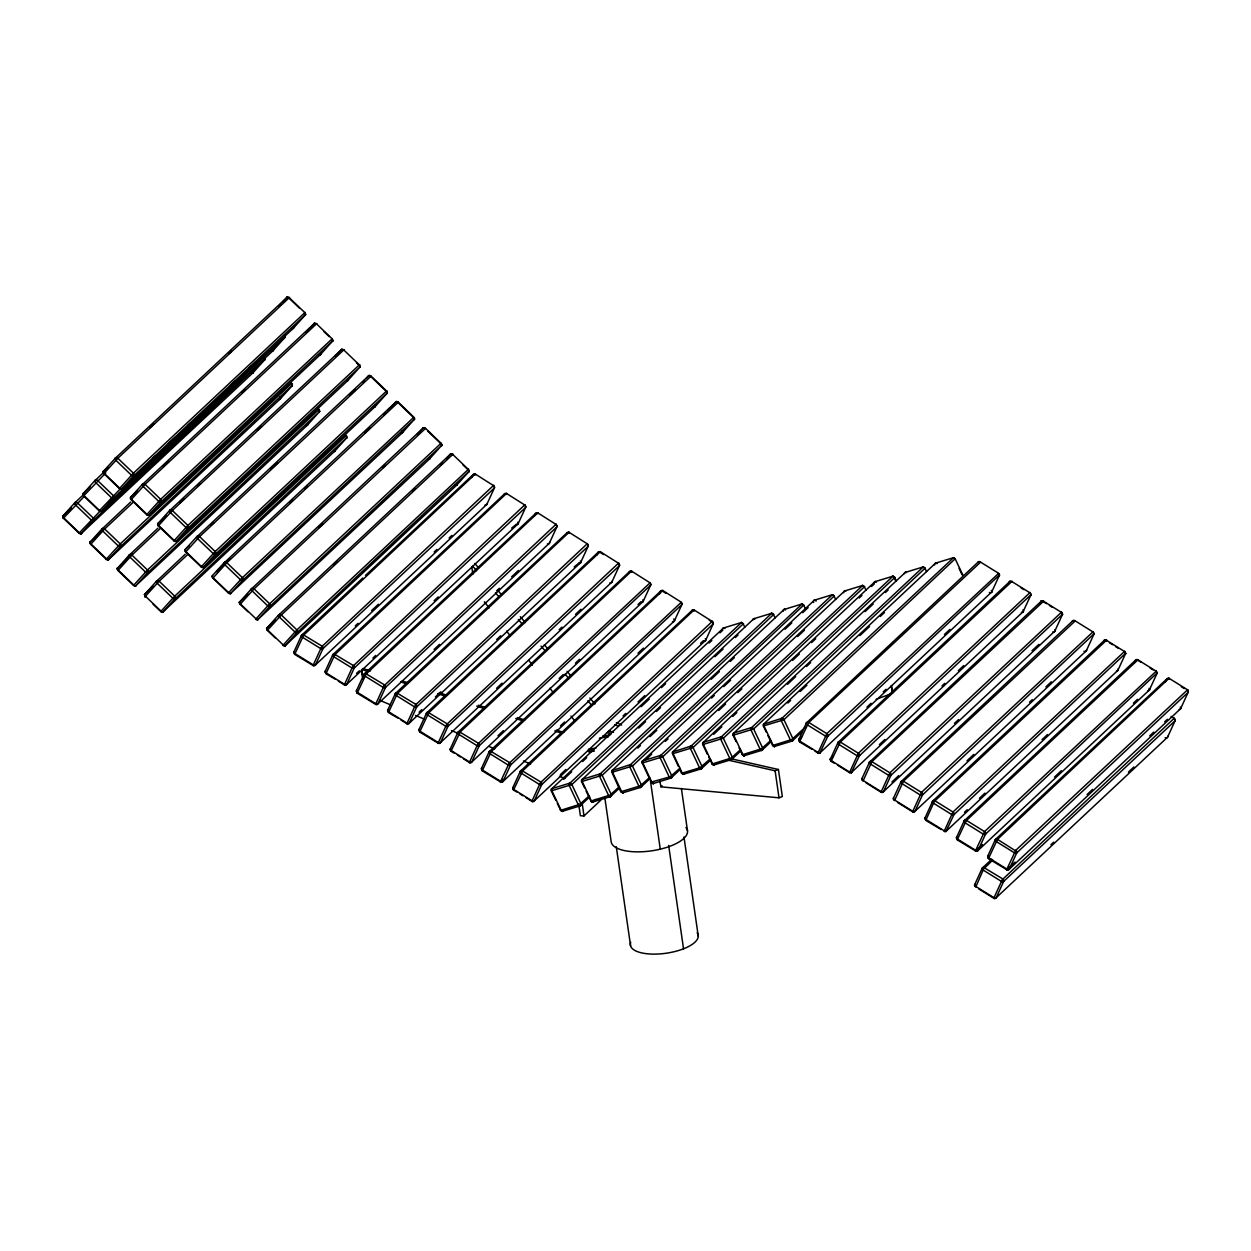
<?xml version="1.0" encoding="UTF-8"?>
<svg xmlns="http://www.w3.org/2000/svg" width="1251" height="1251" viewBox="0 0 1251 1251"><rect width="100%" height="100%" fill="white"/><g stroke="black" fill="none" stroke-linecap="round" stroke-linejoin="round"><path stroke-width="1.5" d="M569.408 783.626L741.53 622.482L723.485 628.002L551.488 789.053M599.698 774.353L771.836 613.225L753.649 618.792M629.988 765.096L802.126 603.952L784.08 609.472L612.083 770.522L630.004 764.736A2.017 1.642 46.9 0 1 632.459 766.034L641.466 785.081A2.017 1.642 46.9 0 1 640.684 787.364L622.638 792.884M660.293 755.823L832.431 594.694M690.583 746.566L862.721 585.437L844.675 590.941L672.663 751.992L690.583 746.206A2.017 1.642 46.9 0 1 693.054 747.504L702.061 766.55A2.017 1.642 46.9 0 1 701.279 768.833L683.234 774.353M720.889 737.292L893.011 576.164L874.965 581.684L702.968 742.734M751.179 728.035L923.316 566.906M781.468 718.762L953.606 557.633L935.56 563.153L763.563 724.204L781.484 718.418A2.017 1.642 46.9 0 1 783.939 719.7L792.946 738.762A2.017 1.642 46.9 0 1 792.164 741.045L774.119 746.55M475.333 473.973L303.68 635.133L294.657 654.351L313.61 665.798M506.592 493.394L334.94 654.539L325.917 673.773L335.331 679.23M537.852 512.801L366.199 673.961L357.161 693.179L376.129 704.626M569.111 532.222L397.458 693.367L388.42 712.601L397.849 718.074M600.371 551.644L428.718 712.789L419.679 732.007L438.632 743.454M631.63 571.05L460.227 731.944L450.954 751.241L454.348 753.165M662.889 590.472L491.236 751.616L482.198 770.851L501.151 782.282M694.149 609.878L522.746 770.772L513.473 790.069L516.866 792.008M1169.122 678.245L997.469 839.39L988.431 858.624L1007.383 870.07M1043.678 601.137L871.884 761.64L863.018 780.999A2.017 1.642 46.9 0 1 862.017 778.419L869.586 762M1156.331 671.099L984.537 831.602L975.311 851.165L982.457 844.581M1187.527 689.833L1015.749 850.336L1006.523 869.898L1015.03 862.048M74.825 502.886L84.396 493.738M95.045 480.587L108.681 467.624M102.082 529.001L130.683 502.026M115.264 458.288L287.308 297.066L282.757 301.835M129.322 555.131L157.923 528.157M142.505 484.403L314.564 323.18L306.088 332.281M156.578 581.246L185.179 554.271M169.745 510.533L341.804 349.31L335.299 356.238M197.001 536.663L369.045 375.441L366.465 378.037M224.242 562.778L396.301 401.555M251.498 588.908L423.542 427.686L417.036 434.613M278.738 615.023L450.798 453.8L446.247 458.57M321.851 646.611L493.692 485.294L493.52 486.217A2.017 1.126 24.6 0 1 494.333 488.078L486.858 504.372L315.471 664.938A2.017 1.642 46.9 0 1 313.078 665.423L321.96 646.063L303.164 634.726M353.11 666.032L524.951 504.716L524.779 505.623A2.017 1.126 24.6 0 1 525.592 507.484L518.117 523.794L346.73 684.36A2.017 1.642 46.9 0 1 344.338 684.829L353.22 665.469L334.424 654.148L335.19 654.273A2.017 1.642 46.9 0 0 332.797 654.758L325.323 671.068A2.017 1.642 46.9 0 0 325.901 673.319M384.37 685.454L556.21 524.122L556.038 525.045A2.017 1.126 24.6 0 1 556.851 526.906L549.377 543.215L377.99 703.766A2.017 1.642 46.9 0 1 375.597 704.25L384.479 684.891L365.667 673.554M415.629 704.86L587.47 543.544L587.298 544.466A2.017 1.126 24.6 0 1 588.111 546.327L580.636 562.622L409.249 723.187A2.017 1.642 46.9 0 1 406.856 723.672L415.739 704.313L396.927 692.976M446.873 724.282L618.729 562.95L618.541 563.873A2.017 1.126 24.6 0 1 619.37 565.733L611.895 582.043L440.508 742.609A2.017 1.642 46.9 0 1 438.116 743.078L446.998 723.719L428.186 712.398L428.968 712.523A2.017 1.642 46.9 0 0 426.575 713.007L419.101 729.317A2.017 1.642 46.9 0 0 420.086 731.882L419.585 731.898M478.132 743.688L649.957 582.919M509.392 763.11L681.216 602.341M540.651 782.532L712.491 621.2L712.319 622.122A2.017 1.126 24.6 0 1 713.148 623.983L705.673 640.293L534.286 800.843A2.017 1.642 46.9 0 1 531.894 801.328L540.76 781.969L521.964 770.632M1002.551 879.422L1174.392 718.105L1174.22 719.012A2.017 1.126 24.6 0 1 1175.033 720.873L1167.558 737.183L996.171 897.749A2.017 1.642 46.9 0 1 993.779 898.218L1002.661 878.859L983.865 867.537M1015.624 850.883L996.938 838.999M475.646 474.645L475.333 474.301A2.017 1.642 46.9 0 0 472.941 474.786L365.48 575.444M538.165 513.489L537.852 513.129A2.017 1.642 46.9 0 0 535.459 513.614L364.057 674.18L356.582 690.474A2.017 1.642 46.9 0 0 357.567 693.054L357.067 693.07M600.683 552.317L600.355 551.957A2.017 1.642 46.9 0 0 597.978 552.442L426.575 713.007A2.017 1.126 24.6 0 0 427.404 714.868L445.419 726.065A2.017 1.126 24.6 0 0 447.983 726.299L619.37 565.733A2.017 1.642 46.9 0 0 618.385 563.153L600.089 551.582M663.202 591.144L662.874 590.8A2.017 1.642 46.9 0 0 660.481 591.27L489.094 751.835L481.619 768.145A2.017 1.642 46.9 0 0 482.605 770.725L482.104 770.741M980.518 562.231L808.568 722.718L799.53 741.937L811.946 749.271M998.548 573.427L826.833 733.649L817.951 753.008A2.017 1.642 46.9 0 0 820.343 752.523L991.73 591.958L999.486 575.069M1075.141 621.012L903.425 781.218L894.559 800.577A2.017 1.642 46.9 0 1 893.558 798.013L901.127 781.594L1072.435 621.137A2.017 1.126 24.6 0 1 1074.515 621.137M862.017 778.419L862.017 778.419A2.017 1.126 24.6 0 0 862.846 780.28L880.876 791.476A2.017 1.126 24.6 0 0 883.425 791.711L1054.812 631.145L1062.568 614.257L890.9 775.401L883.425 791.711A2.017 1.642 46.9 0 1 881.032 792.196L889.914 772.821L1061.646 612.067L1061.473 612.974A2.017 1.126 24.6 0 1 1062.287 614.835A2.017 1.642 46.9 0 0 1061.301 612.271L1043.287 601.074A2.017 1.642 46.9 0 0 1040.895 601.543L869.429 762.25M893.558 798.013L893.558 798.013A2.017 1.126 24.6 0 0 894.387 799.874L912.417 811.055A2.017 1.126 24.6 0 0 914.966 811.305L1086.353 650.739L1094.109 633.835M924.864 818.342L932.667 801.172L1104.524 640.184M1157.191 673.022L1149.434 689.911L978.047 850.477A2.017 1.126 24.6 0 1 975.483 850.242L957.468 839.046A2.017 1.126 24.6 0 1 956.64 837.185L964.208 820.765M93.512 519.978L80.955 533.802M113.716 497.679L101.159 511.503M133.935 475.38L121.378 489.219M120.753 546.093L108.196 559.932M161.176 501.51L148.619 515.334M148.009 572.223L135.452 586.062L307.48 425.043L319.662 411.423L147.853 572.645A2.017 1.188 42.2 0 1 145.523 572.051L129.948 557.117A2.017 1.188 42.2 0 1 129.353 554.912L129.541 554.912M188.432 527.625L175.875 541.464L347.903 380.46L360.085 366.824L188.275 528.047A2.017 1.188 42.2 0 1 185.946 527.453L170.386 512.535A2.017 1.188 42.2 0 1 169.792 510.314L169.964 510.314M175.249 598.353L162.693 612.177M215.672 553.755L203.115 567.579M242.929 579.87L230.372 593.709L402.4 432.705L414.581 419.069L242.772 580.292A2.017 1.188 42.2 0 1 240.442 579.698L224.867 564.78A2.017 1.188 42.2 0 1 224.273 562.559L224.461 562.559M270.169 606L257.612 619.824L429.656 458.82L441.838 445.2L270.013 606.422A2.017 1.188 42.2 0 1 267.698 605.828L252.123 590.894A2.017 1.188 42.2 0 1 251.529 588.689L251.701 588.689M297.41 632.115L284.868 645.954M999.502 574.944L827.818 736.229L819.796 753.086M924.802 818.31L925.099 817.591A2.017 1.126 24.6 0 0 925.928 819.452L943.942 830.648A2.017 1.126 24.6 0 0 946.507 830.883L1117.894 670.333L1125.65 653.429M1094.125 633.725L922.44 794.995L914.966 811.305A2.017 1.642 46.9 0 1 912.573 811.774L921.455 792.415L1093.186 631.661L1093.014 632.568A2.017 1.126 24.6 0 1 1093.827 634.429A2.017 1.642 46.9 0 0 1092.842 631.849L1074.828 620.652A2.017 1.642 46.9 0 0 1072.435 621.137M1125.665 653.303L953.981 814.589L945.959 831.446M1141.068 662.42L1137.894 659.84L966.257 820.672L957.218 839.89L975.655 850.961A2.017 1.642 46.9 0 0 978.047 850.477L985.522 834.182L1157.206 672.897M1169.278 679.293L1169.106 678.574A2.017 1.642 46.9 0 0 1166.714 679.058L995.327 839.609L987.852 855.919A2.017 1.642 46.9 0 0 988.837 858.499L988.337 858.514M294.564 654.242L295.064 654.226A2.017 1.642 46.9 0 1 294.063 651.646L301.538 635.336L362.759 577.993M471.69 477.491L472.941 474.786A2.017 1.126 24.6 0 1 475.02 474.77M388.42 712.147A2.017 1.642 46.9 0 1 387.841 709.896L395.316 693.586L566.719 533.02A2.017 1.642 46.9 0 1 569.096 532.551L569.268 533.27A2.017 1.126 24.6 0 0 566.719 533.02M534.208 516.335L535.459 513.614A2.017 1.126 24.6 0 1 537.539 513.598M450.939 750.975A2.017 1.642 46.9 0 1 450.36 748.724L457.835 732.414L629.222 571.863A2.017 1.642 46.9 0 1 631.614 571.379L631.786 572.098A2.017 1.126 24.6 0 0 629.222 571.863M596.727 555.163L597.978 552.442A2.017 1.126 24.6 0 1 599.557 552.27M513.457 789.819A2.017 1.642 46.9 0 1 512.879 787.551L520.353 771.257L691.74 610.691A2.017 1.642 46.9 0 1 694.133 610.207L694.305 610.926A2.017 1.126 24.6 0 0 691.74 610.691M659.246 593.99L660.481 591.27A2.017 1.126 24.6 0 1 662.076 591.097M979.893 562.356A2.017 1.126 24.6 0 0 977.813 562.371L806.426 722.937L798.654 739.951L801.656 736.683M838.045 742.406L830.195 759.545L833.197 756.276M1023.021 611.895L1031.027 594.663L859.359 755.807L851.337 772.665M1039.644 604.264L1041.395 600.965M992.794 860.016L983.536 869.132L975.764 887.022A2.017 1.642 46.9 0 1 974.764 884.457L982.238 868.147L991.762 859.234M1134.266 663.03L1136.017 659.746L964.114 820.891A2.017 1.126 24.6 0 0 964.943 822.751L982.973 833.932A2.017 1.126 24.6 0 0 985.522 834.182L985.507 833.682M1165.479 681.764L1166.714 679.058A2.017 1.126 24.6 0 1 1167.824 678.777M806.348 723.078L806.426 722.937A2.017 1.642 46.9 0 1 808.803 722.452L826.833 733.649A2.017 1.642 46.9 0 1 827.818 736.229A2.017 1.126 24.6 0 1 825.269 735.979L807.239 724.798A2.017 1.126 24.6 0 1 806.426 722.937M859.359 755.307L859.359 755.807A2.017 1.126 24.6 0 1 856.81 755.573L838.78 744.376A2.017 1.126 24.6 0 1 837.967 742.515L1009.901 581.402M900.97 781.844L901.033 781.703A2.017 1.642 46.9 0 1 903.425 781.218L921.455 792.415A2.017 1.642 46.9 0 1 922.44 794.995A2.017 1.126 24.6 0 1 919.892 794.76L901.862 783.564A2.017 1.126 24.6 0 1 901.033 781.703M932.511 801.438L932.574 801.297A2.017 1.642 46.9 0 1 934.966 800.812L1106.697 640.043L1106.525 640.965A2.017 1.126 24.6 0 0 1103.976 640.731L1104.477 640.152M964.052 821.031L964.114 820.891A2.017 1.642 46.9 0 1 966.507 820.406L984.537 831.602A2.017 1.642 46.9 0 1 985.522 834.182L985.35 833.901M103.129 471.705L115.467 458.069M117.203 568.548L129.353 554.912A2.017 1.642 46.9 0 1 131.918 555.1L147.493 570.018A2.017 1.642 46.9 0 1 147.853 572.645L147.806 572.426M387.826 410.656L395.676 402.009A2.017 1.642 46.9 0 1 398.24 402.181L413.8 417.115A2.017 1.642 46.9 0 1 414.159 419.726A2.017 1.188 42.2 0 0 413.565 417.521L242.413 577.681L228.433 592.958A2.017 1.642 46.9 0 0 231.013 593.271A2.017 1.188 42.2 0 1 228.683 592.677L213.108 577.743A2.017 1.188 42.2 0 1 212.514 575.538L224.273 562.559A2.017 1.642 46.9 0 1 226.838 562.747L242.413 577.681A2.017 1.642 46.9 0 1 242.772 580.292L242.725 580.073M239.363 602.325L251.529 588.689A2.017 1.642 46.9 0 1 254.094 588.877L269.653 603.795A2.017 1.642 46.9 0 1 270.013 606.422L269.966 606.203M265.103 359.256L252.983 372.798L81.018 533.724M285.322 336.957L273.203 350.499L101.222 511.424M305.525 314.658L293.406 328.2L121.441 489.125M292.359 385.386L280.24 398.928L108.258 559.854M332.782 340.788L320.663 354.33L148.681 515.256M346.84 437.631L334.736 451.173L162.755 612.099M387.263 393.033L375.159 406.575L203.178 567.501M469.016 471.408L456.896 484.95L284.931 645.876M103.114 471.705L107.617 467.217M117.187 568.548L132.559 553.865M265.165 359.178L93.356 520.385A2.017 1.188 42.2 0 1 91.026 519.806L75.467 504.872A2.017 1.188 42.2 0 1 74.872 502.667L75.044 502.667M285.384 336.879L113.575 498.101A2.017 1.188 42.2 0 1 111.245 497.507L95.67 482.573A2.017 1.188 42.2 0 1 95.076 480.368L95.248 480.368M305.588 314.58L133.779 475.802A2.017 1.188 42.2 0 1 131.449 475.208L115.89 460.274A2.017 1.188 42.2 0 1 115.295 458.069A2.017 1.642 46.9 0 1 117.86 458.257L133.419 473.175A2.017 1.642 46.9 0 1 133.779 475.802L133.732 475.583M292.421 385.292L120.596 546.515A2.017 1.188 42.2 0 1 118.282 545.921L102.707 531.003A2.017 1.188 42.2 0 1 102.113 528.782L102.285 528.782M332.844 340.694L161.019 501.917A2.017 1.188 42.2 0 1 158.705 501.338L143.13 486.404A2.017 1.188 42.2 0 1 142.536 484.2L142.708 484.184M239.348 602.31L247.933 594.022M346.918 437.537L175.093 598.76A2.017 1.188 42.2 0 1 172.779 598.181L157.204 583.247A2.017 1.188 42.2 0 1 156.61 581.043L156.782 581.027M387.341 392.955L215.516 554.162A2.017 1.188 42.2 0 1 213.202 553.583L197.627 538.649A2.017 1.188 42.2 0 1 197.032 536.444L197.205 536.444M469.078 471.314L297.269 632.537A2.017 1.188 42.2 0 1 294.939 631.958L279.364 617.024A2.017 1.188 42.2 0 1 278.77 614.82L278.957 614.804M991.48 592.302L991.73 591.958A2.017 1.126 24.6 0 0 991.324 590.409M1054.562 631.489L1054.812 631.145A2.017 1.126 24.6 0 0 1054.718 629.925M1086.103 651.083L1086.353 650.739A2.017 1.126 24.6 0 0 1086.478 649.863M1117.643 670.661L1117.894 670.333A2.017 1.126 24.6 0 0 1117.8 669.097M1149.184 690.255L1149.434 689.911A2.017 1.126 24.6 0 0 1149.028 688.363M991.652 592.083L991.73 591.958A2.017 1.642 46.9 0 1 989.353 592.442M851.352 772.555L1023.271 611.551A2.017 1.126 24.6 0 0 1022.865 609.988M1054.734 631.255L1054.812 631.145A2.017 1.642 46.9 0 1 1052.889 631.849M1086.275 650.848L1086.353 650.739A2.017 1.642 46.9 0 1 1083.96 651.208M1117.815 670.442L1117.894 670.333A2.017 1.642 46.9 0 1 1116.439 671.13M1149.356 690.036L1149.434 689.911A2.017 1.642 46.9 0 1 1147.98 690.724M63.175 518.477L84.224 496.475M83.395 496.194L105.803 472.909M105.991 559.525L120.252 543.904L291.655 383.447M158.189 525.999L172.341 510.502L344.025 349.701L343.509 350.343M144.913 596.836L158.908 581.465L187.744 554.459M359.6 364.651L359.068 365.276A2.017 1.188 42.2 0 1 359.662 367.481A2.017 1.642 46.9 0 0 359.303 364.87L343.744 349.936A2.017 1.642 46.9 0 0 341.179 349.748A2.017 1.188 42.2 0 1 342.211 349.592M398.428 402.087L226.838 562.747L212.873 578.15A2.017 1.642 46.9 0 1 212.514 575.538M103.864 473.535L117.86 458.257L289.528 297.441L289.012 298.098A2.017 1.188 42.2 0 0 286.682 297.503A2.017 1.642 46.9 0 1 289.247 297.691L304.822 312.609A2.017 1.642 46.9 0 1 305.166 315.236A2.017 1.188 42.2 0 0 304.572 313.016L305.103 312.406L133.419 473.175L119.455 488.594A2.017 1.642 46.9 0 0 122.019 488.766A2.017 1.188 42.2 0 1 119.689 488.187L104.13 473.253A2.017 1.188 42.2 0 1 103.536 471.048A2.017 1.642 46.9 0 0 103.88 473.66L119.455 488.594M284.618 335.033L284.603 334.908A2.017 1.642 46.9 0 1 284.962 337.535A2.017 1.188 42.2 0 0 284.712 335.706M332.078 338.865L160.675 499.305L146.711 514.708A2.017 1.642 46.9 0 0 149.26 514.896A2.017 1.188 42.2 0 1 146.946 514.302L131.371 499.384A2.017 1.188 42.2 0 1 130.776 497.163L142.536 484.2A2.017 1.642 46.9 0 1 145.1 484.372L160.675 499.305A2.017 1.642 46.9 0 1 161.019 501.917L160.972 501.698M215.469 553.958L215.516 554.162A2.017 1.642 46.9 0 0 215.172 551.55L199.597 536.632A2.017 1.642 46.9 0 0 197.032 536.444L185.273 549.408A2.017 1.642 46.9 0 0 185.633 552.035L199.597 536.632L371 376.176A2.017 1.642 46.9 0 0 368.419 375.879A2.017 1.188 42.2 0 1 369.905 375.879M318.88 409.468A2.017 1.642 46.9 0 1 319.24 412.079A2.017 1.188 42.2 0 0 318.645 409.859L319.177 409.249L147.493 570.018L133.529 585.437A2.017 1.642 46.9 0 0 136.093 585.609A2.017 1.188 42.2 0 1 133.763 585.03L118.188 570.096A2.017 1.188 42.2 0 1 117.594 567.891A2.017 1.642 46.9 0 0 117.954 570.503L133.529 585.437M427.842 431.204L440.821 443.636A2.017 1.188 42.2 0 1 441.415 445.856A2.017 1.642 46.9 0 0 441.056 443.229L269.653 603.795L255.689 619.198A2.017 1.642 46.9 0 0 258.253 619.386A2.017 1.188 42.2 0 1 255.939 618.807L240.364 603.873A2.017 1.188 42.2 0 1 239.77 601.668A2.017 1.642 46.9 0 0 240.129 604.28L254.094 588.877L425.496 428.421M834.48 763.266L831.071 761.343L840.344 742.046L1012.075 581.277L1011.903 582.2A2.017 1.126 24.6 0 0 1009.354 581.95L1009.854 581.371M562.043 811.414L580.089 805.894A2.017 1.642 46.9 0 0 580.871 803.611L571.879 784.565A2.017 1.642 46.9 0 0 569.408 783.267L552.098 788.568A2.017 1.642 46.9 0 0 551.316 790.851L571.879 784.565L743.485 623.655L742.515 623.686A2.017 1.095 73 0 0 740.795 622.701A2.017 1.642 46.9 0 1 743.266 623.999L744.767 627.173M753.915 618.651L582.387 779.295A2.017 1.642 46.9 0 0 581.606 781.578L602.169 775.292L773.775 614.397L772.805 614.413A2.017 1.095 73 0 0 772.555 613.975M557.32 803.549L560.683 810.32L579.792 804.33L589.033 795.964M622.763 792.884L623.373 792.665A2.017 1.095 73 0 1 621.669 791.68L612.662 772.633A2.017 1.095 73 0 1 612.693 770.037A2.017 1.642 46.9 0 0 611.911 772.32L632.459 766.034L803.799 605.015M586.109 791.101L590.972 801.047L610.081 795.073L619.339 786.707M652.928 783.611L670.989 778.106A2.017 1.642 46.9 0 0 671.756 775.823L662.764 756.761A2.017 1.642 46.9 0 0 660.293 755.479L642.983 760.764A2.017 1.642 46.9 0 0 642.201 763.047L662.764 756.761L834.37 595.867L833.401 595.883A2.017 1.095 73 0 0 831.68 594.913L814.37 600.199L642.373 761.265M611.911 772.32L620.777 791.805L640.371 785.8L649.629 777.434M651.208 782.11L670.208 776.777L679.918 768.177M713.523 765.08L731.569 759.576A2.017 1.642 46.9 0 0 732.351 757.293L723.359 738.231A2.017 1.642 46.9 0 0 720.889 736.948L703.578 742.234A2.017 1.642 46.9 0 0 702.796 744.517L723.359 738.231L894.965 577.337L893.98 577.352A2.017 1.095 73 0 0 892.276 576.383A2.017 1.642 46.9 0 1 894.746 577.681L896.248 580.855M679.997 769.662L681.56 773.29L700.013 767.707L710.224 758.904M905.396 572.332L733.868 732.977A2.017 1.642 46.9 0 0 733.086 735.26L753.649 728.973L925.255 568.063L924.286 568.095A2.017 1.095 73 0 0 922.581 567.125L905.114 572.458M708.801 757.23L712.163 764.001L731.272 758.012L740.514 749.646M774.244 746.566L774.854 746.347A2.017 1.095 73 0 1 773.149 745.361L764.142 726.315A2.017 1.095 73 0 1 764.173 723.703A2.017 1.642 46.9 0 0 763.391 725.987L783.939 719.7L955.279 558.697M739.091 747.957L742.453 754.728L761.562 748.739L770.804 740.389M767.879 735.525L772.758 745.471L791.852 739.482L805.191 727.3M370.984 376.066L386.559 390.984A2.017 1.642 46.9 0 1 386.919 393.612A2.017 1.188 42.2 0 0 386.324 391.391L386.84 390.75L215.172 551.55L201.208 566.953A2.017 1.642 46.9 0 0 203.757 567.141A2.017 1.188 42.2 0 1 201.442 566.547L185.867 551.628A2.017 1.188 42.2 0 1 185.273 549.408L189.354 545.592M278.848 306.151L280.803 303.993M362.54 382.368L364.51 380.195M383.916 414.972L385.871 412.814M440.368 465.059L442.322 462.901M1041.442 600.996L1040.895 601.543A2.017 1.126 24.6 0 1 1041.551 601.278M149.776 427.717L153.857 423.886M228.667 353.798L231.388 351.25M90.119 486.967L82.894 493.989L95.076 480.368A2.017 1.642 46.9 0 1 97.641 480.556L113.216 495.474A2.017 1.642 46.9 0 1 113.575 498.101L113.528 497.882M71.276 508L62.691 516.288L74.872 502.667A2.017 1.642 46.9 0 1 77.421 502.855L92.996 517.773A2.017 1.642 46.9 0 1 93.356 520.385L93.309 520.181M120.018 489.11L99.251 510.877A2.017 1.642 46.9 0 0 101.8 511.065A2.017 1.188 42.2 0 1 99.486 510.486L83.911 495.552A2.017 1.188 42.2 0 1 83.317 493.347A2.017 1.642 46.9 0 0 83.676 495.959L99.251 510.877M152.653 458.523L155.374 455.974M167.618 444.512L175.781 436.865M188.025 425.387L190.746 422.838M230.2 385.887L235.626 380.789M249.23 368.044L256.033 361.68M99.799 511.409L79.032 533.176A2.017 1.642 46.9 0 0 81.596 533.364A2.017 1.188 42.2 0 1 79.266 532.77L63.707 517.851A2.017 1.188 42.2 0 1 63.113 515.631A2.017 1.642 46.9 0 0 63.457 518.258L79.032 533.176M118.845 493.566L121.566 491.017M135.171 478.273L141.973 471.908M154.217 460.431L158.283 456.615M196.376 420.93L201.818 415.832M214.062 404.354L222.225 396.723M137.579 490.799L130.776 497.163A2.017 1.642 46.9 0 0 130.792 499.384M163.428 466.576L168.869 461.478M242.319 392.673L245.04 390.124M102.598 530.299L89.931 542.418L102.113 528.782A2.017 1.642 46.9 0 1 104.677 528.97L120.252 543.904A2.017 1.642 46.9 0 1 120.596 546.515L120.549 546.296M133.247 502.214L104.412 529.22L90.713 544.373A2.017 1.642 46.9 0 1 90.353 541.761A2.017 1.188 42.2 0 0 90.948 543.966L106.523 558.9A2.017 1.188 42.2 0 0 108.837 559.494A2.017 1.642 46.9 0 1 106.288 559.306L90.713 544.373M166.18 515.647L157.61 523.95L169.792 510.314A2.017 1.642 46.9 0 1 172.341 510.502L187.916 525.436A2.017 1.642 46.9 0 1 188.275 528.047L188.229 527.828M179.784 502.902L183.866 499.071M197.47 486.342L200.191 483.793M257.331 430.266L261.412 426.45M160.488 528.329L131.668 555.35L117.954 570.503M211.122 525.201L213.843 522.652M270.967 469.125L277.769 462.761M349.858 395.222L355.3 390.124M153.013 586.359L144.428 594.663L156.61 581.043A2.017 1.642 46.9 0 1 159.174 581.215L174.733 596.148A2.017 1.642 46.9 0 1 175.093 598.76L175.046 598.541M346.136 435.583A2.017 1.642 46.9 0 1 346.496 438.194A2.017 1.188 42.2 0 0 345.901 435.989L346.418 435.364L174.733 596.148L160.769 611.551A2.017 1.642 46.9 0 0 163.334 611.739A2.017 1.188 42.2 0 1 161.019 611.145L145.444 596.227A2.017 1.188 42.2 0 1 144.85 594.006A2.017 1.642 46.9 0 0 144.49 594.804M216.595 571.723L230.2 558.978M290.06 502.902L292.781 500.353M305.025 488.891L307.746 486.342M364.87 432.815L370.312 427.717M318.661 527.75L322.742 523.934M382.587 467.858L385.308 465.309M275.173 620.136L266.588 628.44L278.77 614.82A2.017 1.642 46.9 0 1 281.334 614.992L296.909 629.925A2.017 1.642 46.9 0 1 297.269 632.537L297.222 632.318M333.673 565.343L337.754 561.527M412.564 491.44L415.285 488.891M355.253 625.922L357.974 623.373M371.578 610.629L378.381 604.249M434.144 552.004L436.865 549.455M449.109 537.993L451.83 535.444M504.2 494.192A2.017 1.126 24.6 0 1 506.749 494.426L506.592 493.723A2.017 1.642 46.9 0 0 504.2 494.192L332.797 654.758A2.017 1.126 24.6 0 0 333.626 656.619L351.656 667.815A2.017 1.126 24.6 0 0 354.205 668.05L525.592 507.484A2.017 1.642 46.9 0 0 524.607 504.904L506.311 493.332M356.582 673.366L359.303 670.817M372.907 658.073L375.628 655.524M434.113 600.73L438.194 596.915M511.643 528.094L516.475 524.216M434.081 649.457L439.523 644.359M496.663 590.832L499.384 588.283M511.628 576.82L518.43 570.44M419.101 712.194L421.822 709.645M435.426 696.901L440.868 691.803M496.631 639.558L500.713 635.743M574.162 566.922L578.994 563.044M496.6 688.285L502.042 683.187M559.181 629.675L561.902 627.126M575.507 614.382L580.933 609.284M497.945 735.744L503.371 730.647M559.15 678.386L563.231 674.57M575.476 663.108L579.557 659.277M638.041 604.483L640.762 601.934M503.355 779.357L500.291 782.11L509.501 762.547L490.705 751.225M560.479 725.846L564.561 722.015M638.01 653.21L643.452 648.112M560.448 774.572L565.89 769.474M623.029 715.947L625.75 713.398M637.994 701.936L644.797 695.556M700.56 643.311L703.281 640.762M563.56 779.373L571.723 771.726M582.606 761.531L586.688 757.715M641.091 706.737L649.253 699.09M661.498 687.628L665.579 683.797M709.098 643.03L711.819 640.481M719.982 632.834L722.703 630.285M638.745 728.066L645.547 721.686M656.431 711.491L660.512 707.675M714.915 656.697L723.078 649.05M735.322 637.588L738.043 635.039M637.76 748.098L640.465 745.549M649.988 736.636L656.791 730.271M711.209 679.293L719.372 671.646M730.256 661.451L734.337 657.635M569.674 783.486L569.408 783.267A2.017 1.095 73 0 0 569.377 785.863L578.384 804.925A2.017 1.095 73 0 0 580.089 805.894L589.612 796.981M595.804 799.373L592.474 802.157M578.713 804.158L580.37 815.715L583.998 815.949L600.871 800.14M644.922 760.499L651.724 754.134M665.329 741.39L668.05 738.841M711.569 698.058L714.29 695.509M723.813 686.596L730.615 680.216M785.034 629.253L791.836 622.873M802.72 612.677L808.162 607.579M618.557 788.99L610.394 796.637L592.349 802.141M718.746 710.459L725.549 704.094M737.793 692.616L741.874 688.801M797.638 636.556L804.44 630.176M630.269 764.955L630.004 764.736A2.017 1.095 73 0 0 629.972 767.332L638.98 786.394A2.017 1.095 73 0 0 640.684 787.364L648.847 779.717M713.68 734.321L721.843 726.69M732.726 716.495L736.808 712.663M792.571 660.419L799.373 654.054M811.618 642.576L815.699 638.761M859.218 597.978L861.939 595.429M871.462 586.516L874.183 583.967M679.137 770.46L670.989 778.106A2.017 1.095 73 0 1 669.269 777.121L660.278 758.075A2.017 1.095 73 0 1 660.293 755.479L660.559 755.698M787.505 684.281L795.667 676.635M806.551 666.439L810.632 662.623M865.035 611.645L873.198 603.998M885.442 592.536L888.163 589.987M690.865 746.425L690.583 746.206A2.017 1.095 73 0 0 690.568 748.802L699.575 767.864A2.017 1.095 73 0 0 701.279 768.833L710.803 759.92M787.864 703.062L790.585 700.513M800.108 691.584L806.911 685.22M859.969 635.524L869.492 626.595M880.376 616.399L884.441 612.583M721.155 737.167L720.889 736.948A2.017 1.095 73 0 0 720.857 739.544L729.865 758.606A2.017 1.095 73 0 0 731.569 759.576L741.092 750.647M770.037 742.672L761.875 750.303L743.813 755.823M781.75 718.637L781.484 718.418A2.017 1.095 73 0 0 781.453 721.014L790.46 740.076A2.017 1.095 73 0 0 792.164 741.045L801.688 732.132M866.927 707.128L871.009 703.312M883.253 691.834L885.974 689.285M944.458 634.492L949.9 629.394M879.422 744.564L884.864 739.466M941.987 685.939L944.708 683.39M958.313 670.645L963.755 665.548M891.916 782L898.718 775.62M954.482 723.375L958.563 719.56M1032.028 650.739L1038.83 644.374M966.992 760.811L973.778 754.431M1029.557 702.186L1032.278 699.637M1045.883 686.893L1051.325 681.795M964.521 812.259L967.242 809.71M979.486 798.232L984.928 793.134M1042.052 739.622L1047.494 734.525M1054.546 777.043L1061.348 770.679M1133.437 703.14L1137.519 699.309M1087.119 794.51L1092.561 789.412M1149.685 735.885L1153.766 732.07M1164.65 721.874L1167.371 719.325M1050.918 844.706L1053.639 842.158M1128.449 772.07L1133.891 766.972M173.952 540.839L158.377 525.905A2.017 1.642 46.9 0 1 158.033 523.293A2.017 1.188 42.2 0 0 158.627 525.498L174.186 540.432A2.017 1.188 42.2 0 0 176.516 541.011A2.017 1.642 46.9 0 1 173.952 540.839L187.916 525.436L359.6 364.62M462.87 464.793L468.062 469.766L468.593 469.141L296.909 629.925L282.945 645.328A2.017 1.642 46.9 0 0 285.509 645.516A2.017 1.188 42.2 0 1 283.179 644.922L267.605 630.004A2.017 1.188 42.2 0 1 267.01 627.783A2.017 1.642 46.9 0 0 267.37 630.395L281.334 614.992L453.018 454.191L452.487 454.832A2.017 1.188 42.2 0 0 450.172 454.254A2.017 1.642 46.9 0 1 452.737 454.426L468.296 469.36A2.017 1.642 46.9 0 1 468.656 471.971A2.017 1.188 42.2 0 0 468.406 470.157M819.812 752.961L820.343 752.523A2.017 1.126 24.6 0 1 817.794 752.289L799.764 741.092A2.017 1.126 24.6 0 1 798.936 739.232A2.017 1.642 46.9 0 0 799.936 741.812M945.975 831.321L946.507 830.883A2.017 1.642 46.9 0 1 944.114 831.368L952.996 812.008L1124.727 651.239L1124.555 652.162A2.017 1.126 24.6 0 1 1124.962 652.459M631.348 570.988L649.644 582.575A2.017 1.642 46.9 0 1 650.629 585.155L643.155 601.45L471.768 762.015A2.017 1.642 46.9 0 1 469.375 762.5L478.257 743.141L459.445 731.804M831.477 761.406A2.017 1.642 46.9 0 1 830.476 758.825A2.017 1.126 24.6 0 0 831.305 760.686L849.335 771.883A2.017 1.126 24.6 0 0 851.884 772.117A2.017 1.642 46.9 0 1 849.492 772.602L858.374 753.243L1030.105 592.474L1029.933 593.396A2.017 1.126 24.6 0 1 1030.746 595.257A2.017 1.642 46.9 0 0 1029.761 592.677L1011.746 581.48A2.017 1.642 46.9 0 0 1009.354 581.95M941.112 829.507L925.756 820.375L934.153 801.828L934.966 800.812L952.996 812.008A2.017 1.642 46.9 0 1 953.981 814.589A2.017 1.126 24.6 0 1 951.432 814.354L933.402 803.158A2.017 1.126 24.6 0 1 932.574 801.297M144.928 596.868L145.21 596.633A2.017 1.642 46.9 0 1 144.866 596.227M396.317 401.555L395.676 402.009A2.017 1.188 42.2 0 1 397.583 402.259M551.456 788.99L552.098 788.568A2.017 1.095 73 0 0 552.066 791.164L561.073 810.21A2.017 1.095 73 0 0 562.778 811.195L562.168 811.414M642.342 761.202L642.983 760.764A2.017 1.095 73 0 0 642.967 763.36L651.959 782.422A2.017 1.095 73 0 0 653.663 783.392L653.069 783.626M702.937 742.672L703.578 742.234A2.017 1.095 73 0 0 703.547 744.845L712.554 763.892A2.017 1.095 73 0 0 714.258 764.861L713.649 765.096M722.546 629.8A2.017 1.642 46.9 0 1 723.485 628.002L723.625 627.924M783.142 611.27A2.017 1.642 46.9 0 1 784.08 609.472L784.205 609.393M813.588 602.482A2.017 1.642 46.9 0 1 814.37 600.199L814.51 600.12M843.721 592.739A2.017 1.642 46.9 0 1 844.675 590.941L844.8 590.863M874.027 583.482A2.017 1.642 46.9 0 1 874.965 581.684L875.106 581.606M934.622 564.952A2.017 1.642 46.9 0 1 935.56 563.153L935.685 563.075M293.031 328.403L293.406 328.2A2.017 1.188 42.2 0 0 293.438 326.808M272.827 350.702L273.203 350.499A2.017 1.188 42.2 0 0 273.39 349.514M252.608 373.001L252.983 372.798A2.017 1.188 42.2 0 0 253.218 372.204M320.287 354.533L320.663 354.33A2.017 1.188 42.2 0 0 320.85 353.345M279.864 399.132L280.24 398.928A2.017 1.188 42.2 0 0 279.989 397.099M347.528 380.664L347.903 380.46A2.017 1.188 42.2 0 0 348.138 379.866M307.105 425.246L307.48 425.043A2.017 1.188 42.2 0 0 307.496 423.651M374.784 406.778L375.159 406.575A2.017 1.188 42.2 0 0 374.909 404.761M334.361 451.376L334.736 451.173A2.017 1.188 42.2 0 0 334.752 449.766M402.024 432.909L402.4 432.705A2.017 1.188 42.2 0 0 402.15 430.876M429.281 459.023L429.656 458.82A2.017 1.188 42.2 0 0 429.672 457.428M456.521 485.153L456.896 484.95A2.017 1.188 42.2 0 0 456.912 483.543M610.769 796.434L610.394 796.637A2.017 1.095 73 0 1 608.674 795.652L599.682 776.605A2.017 1.095 73 0 1 599.698 774.009L582.387 779.295A2.017 1.095 73 0 0 582.372 781.891L591.363 800.953A2.017 1.095 73 0 0 593.083 801.922A2.017 1.642 46.9 0 1 590.613 800.64M762.25 750.115L761.875 750.303A2.017 1.095 73 0 1 760.155 749.333L751.163 730.287A2.017 1.095 73 0 1 751.179 727.675L733.868 732.977A2.017 1.095 73 0 0 733.852 735.572L742.844 754.634A2.017 1.095 73 0 0 744.564 755.604L743.954 755.823M610.801 731.303L607.486 732.586L611.02 734.165M727.519 759.967L775.12 770.804L778.435 769.506L782.328 796.527L779.013 797.81L661.013 786.848L659.856 781.281M660.637 786.676L662.326 786.05M683.359 774.353L683.969 774.134A2.017 1.095 73 0 1 682.264 773.165L673.257 754.103A2.017 1.095 73 0 1 673.273 751.507A2.017 1.642 46.9 0 0 672.334 753.305M876.138 699.293L890.696 693.961M723.344 628.049L723.485 628.002A2.017 1.095 73 0 1 724.955 628.534M783.939 609.518L784.08 609.472A2.017 1.095 73 0 1 785.534 610.003M814.229 600.261L814.37 600.199A2.017 1.095 73 0 1 816.09 601.184M844.534 590.988L844.675 590.941A2.017 1.095 73 0 1 845.848 591.129M874.824 581.731L874.965 581.684A2.017 1.095 73 0 1 876.435 582.215M935.42 563.2L935.56 563.153A2.017 1.095 73 0 1 937.015 563.685M610.535 796.574L610.394 796.637A2.017 1.642 46.9 0 0 611.176 794.354L602.169 775.292A2.017 1.642 46.9 0 0 599.698 774.009L599.964 774.228M762.015 750.256L761.875 750.303A2.017 1.642 46.9 0 0 762.657 748.035L753.649 728.973A2.017 1.642 46.9 0 0 751.179 727.675L751.444 727.91M863.69 586.625L864.66 586.594L693.054 747.504L672.506 753.79L678.495 766.488M923.332 566.953L922.581 567.125A2.017 1.642 46.9 0 1 925.036 568.407L926.538 571.582M832.447 594.757L831.68 594.913A2.017 1.642 46.9 0 1 834.151 596.195L835.652 599.385M602.763 736.041L610.238 734.9M599.354 738.137L608.674 736.714M588.408 749.271L595.883 748.129M594.084 749.537L588.486 750.397L588.799 751.914L594.397 751.069M303.195 634.914L303.93 634.867A2.017 1.642 46.9 0 0 301.538 635.336A2.017 1.126 24.6 0 0 302.367 637.197L320.397 648.393A2.017 1.126 24.6 0 0 322.946 648.644L494.333 488.078A2.017 1.642 46.9 0 0 493.347 485.497L475.052 473.91M365.714 673.742L366.449 673.695A2.017 1.642 46.9 0 0 364.057 674.18A2.017 1.126 24.6 0 0 364.885 676.04L382.915 687.237A2.017 1.126 24.6 0 0 385.464 687.471L556.851 526.906A2.017 1.642 46.9 0 0 555.866 524.325L537.57 512.738M396.974 693.163L397.709 693.117A2.017 1.642 46.9 0 0 395.316 693.586A2.017 1.126 24.6 0 0 396.145 695.447L414.175 706.643A2.017 1.126 24.6 0 0 416.724 706.878L588.111 546.327A2.017 1.642 46.9 0 0 587.126 543.747L568.83 532.16M459.477 731.991L460.227 731.944A2.017 1.642 46.9 0 0 457.835 732.414A2.017 1.126 24.6 0 0 458.664 734.274L476.678 745.471A2.017 1.126 24.6 0 0 479.242 745.721L650.629 585.155A2.017 1.126 24.6 0 0 649.801 583.294M490.736 751.413L491.487 751.351A2.017 1.642 46.9 0 0 489.094 751.835A2.017 1.126 24.6 0 0 489.923 753.696L507.937 764.893A2.017 1.126 24.6 0 0 510.502 765.127L681.889 604.561A2.017 1.642 46.9 0 0 680.904 601.981L662.608 590.409M521.995 770.819L522.746 770.772A2.017 1.642 46.9 0 0 520.353 771.257A2.017 1.126 24.6 0 0 521.182 773.118L539.197 784.314A2.017 1.126 24.6 0 0 541.761 784.549L713.148 623.983A2.017 1.642 46.9 0 0 712.163 621.403L693.867 609.816M996.969 839.186L997.719 839.14A2.017 1.642 46.9 0 0 995.327 839.609A2.017 1.126 24.6 0 0 996.156 841.47L1014.17 852.666A2.017 1.126 24.6 0 0 1016.735 852.901L1188.122 692.35A2.017 1.126 24.6 0 0 1187.699 690.787M983.896 867.725L984.631 867.662A2.017 1.642 46.9 0 0 982.238 868.147A2.017 1.126 24.6 0 0 983.067 870.008L1001.097 881.204A2.017 1.126 24.6 0 0 1003.646 881.439L1175.033 720.873A2.017 1.642 46.9 0 0 1174.048 718.293L1171.045 716.432M293.234 328.215L293.406 328.2A2.017 1.642 46.9 0 1 291.264 328.341M273.031 350.515L273.203 350.499A2.017 1.642 46.9 0 1 271.514 350.859M320.491 354.33L320.663 354.33A2.017 1.642 46.9 0 1 318.974 354.69M252.811 372.798L252.983 372.798A2.017 1.642 46.9 0 1 252.249 373.22M347.731 380.46L347.903 380.46A2.017 1.642 46.9 0 1 347.152 380.867M280.068 398.928L280.24 398.928A2.017 1.642 46.9 0 1 278.551 399.272M374.972 406.575L375.159 406.575A2.017 1.642 46.9 0 1 373.47 406.935M307.308 425.059L307.48 425.043A2.017 1.642 46.9 0 1 305.791 425.403M402.228 432.705L402.4 432.705A2.017 1.642 46.9 0 1 400.711 433.049M334.549 451.173L334.736 451.173A2.017 1.642 46.9 0 1 333.517 451.627M429.468 458.836L429.656 458.82A2.017 1.642 46.9 0 1 428.436 459.273M456.724 484.95L456.896 484.95A2.017 1.642 46.9 0 1 454.754 485.091M730.819 758.685L778.435 769.506M1187.778 689.942L1168.841 678.183M363.15 668.534L370.577 670.911M402.134 680.951L407.717 682.733M439.273 692.788L446.701 695.149M478.273 705.204L485.701 707.566M517.257 717.621L524.685 719.982M556.257 730.037L563.685 732.398M367.168 671.24L361.602 669.473L362.962 678.965M400.601 681.889L406.168 683.656M437.725 693.711L445.153 696.072M476.725 706.127L484.153 708.488M515.709 718.543L523.137 720.904M554.709 730.959L562.137 733.321M379.553 700.216L390.343 704.782M415.52 715.416L424.511 719.216M451.502 730.6L458.695 733.649M489.282 746.55L494.677 748.833M523.45 760.983L530.643 764.033M559.432 776.183L564.827 778.466M616.399 722.656L621.684 725.017M614.851 724.736L618.385 726.299M612.943 732.07A38.546 14.746 -8.2 0 0 612.411 732.304L613.443 732.179M608.877 730.725L612.411 732.304M1187.809 690.13L1187.136 689.77A2.017 1.642 46.9 0 1 1188.122 692.35L1180.647 708.645L1009.26 869.21A2.017 1.642 46.9 0 1 1006.867 869.695L1007.133 870.086M1181.288 686.752L1184.29 688.613M1020.925 587.798L1023.928 589.659M1043.443 601.794L1046.446 603.654M1049.448 605.515L1052.451 607.376M1109.528 642.826L1112.53 644.703M1115.532 646.564L1118.535 648.425M1150.076 668.018L1153.078 669.895M600.527 552.676L603.529 554.553M663.046 591.504L666.048 593.381M709.317 620.261L712.319 622.122M814.948 751.147L817.951 753.008M837.482 765.127L849.492 772.602M866.02 782.86L881.032 792.196M897.561 802.454L912.573 811.774M978.767 888.898L994.31 898.593M338.333 681.107L344.869 685.204M400.852 719.935L407.373 724.048M457.35 755.041L460.368 756.902M463.37 758.763L469.891 762.875M519.869 793.869L522.871 795.73M525.889 797.591L532.41 801.703M441.056 443.229L425.481 428.311A2.017 1.642 46.9 0 0 422.916 428.123A2.017 1.188 42.2 0 1 424.84 428.374M289.012 298.098L299.38 308.043M324.04 331.687L329.232 336.66M356.472 362.774L359.068 365.276M370.749 376.473L386.324 391.391M397.99 402.587L413.565 417.521M146.711 514.708L131.12 499.665L145.1 484.372L316.784 323.571L316.253 324.212A2.017 1.188 42.2 0 0 315.846 323.884M185.633 552.035L201.208 566.953M212.873 578.15L228.448 593.083M240.129 604.28L247.917 611.739M267.37 630.395L275.157 637.869M152.997 604.092L160.769 611.551M474.786 563.435L478.586 567.876M497.554 590.05L501.338 594.491M520.307 616.68L525.373 622.591M544.341 644.781L548.141 649.222M567.11 671.396L570.894 675.837M589.862 698.027L594.929 703.938M472.737 566.203L476.537 570.644M495.505 592.818L499.305 597.259M518.274 619.448L522.058 623.889M541.026 646.063L544.826 650.504M565.061 674.164L568.861 678.605M587.829 700.795L591.614 705.22M484.403 601.762L489.078 607.939M506.639 631.098L510.142 635.743M528.876 660.45L532.394 665.094M549.94 688.253L553.458 692.898M571.019 716.072L574.522 720.701M500.9 782.297L500.635 781.906A2.017 1.642 46.9 0 0 503.027 781.437L674.414 620.871L681.889 604.561A2.017 1.126 24.6 0 0 681.06 602.701M890.728 775.135L890.9 775.401A2.017 1.126 24.6 0 1 888.351 775.167L870.321 763.97A2.017 1.126 24.6 0 1 869.492 762.109A2.017 1.642 46.9 0 1 871.884 761.64L889.914 772.821A2.017 1.642 46.9 0 1 890.9 775.401L890.9 774.901M859.187 755.541L859.359 755.807A2.017 1.642 46.9 0 0 858.374 753.243L840.344 742.046A2.017 1.642 46.9 0 0 837.967 742.515M962.832 575.022L955.342 559.15A2.017 1.642 46.9 0 0 952.871 557.852A2.017 1.095 73 0 1 954.325 558.399M959.079 568.361L962.082 574.709M893.98 577.352L895.481 580.527M865.942 590.112L864.441 586.938A2.017 1.642 46.9 0 0 861.986 585.64A2.017 1.095 73 0 1 863.44 586.187M805.363 608.643L803.861 605.468A2.017 1.642 46.9 0 0 801.391 604.17A2.017 1.095 73 0 1 802.845 604.718M775.057 617.9L773.556 614.726A2.017 1.642 46.9 0 0 771.101 613.443A2.017 1.095 73 0 1 772.274 613.631M763.391 725.987L766.394 732.351M733.086 735.26L736.088 741.608M702.796 744.517L707.3 754.056M642.201 763.047L649.707 778.935M581.606 781.578L584.608 787.927M551.316 790.851L555.819 800.374M1015.906 850.946L1015.749 850.336A2.017 1.642 46.9 0 1 1016.735 852.901L1009.26 869.21A2.017 1.126 24.6 0 1 1006.695 868.976L988.681 857.779A2.017 1.126 24.6 0 1 987.852 855.919M1002.833 879.484L1002.661 878.859A2.017 1.642 46.9 0 1 1003.646 881.439L996.171 897.749A2.017 1.126 24.6 0 1 993.622 897.499L975.592 886.318A2.017 1.126 24.6 0 1 974.764 884.457M540.932 782.594L540.76 781.969A2.017 1.642 46.9 0 1 541.761 784.549L534.286 800.843A2.017 1.126 24.6 0 1 531.722 800.609L513.708 789.412A2.017 1.126 24.6 0 1 512.879 787.551M509.673 763.173L509.501 762.547A2.017 1.642 46.9 0 1 510.502 765.127L503.027 781.437A2.017 1.126 24.6 0 1 500.463 781.203L482.448 770.006A2.017 1.126 24.6 0 1 481.619 768.145M478.414 743.751L478.257 743.141A2.017 1.642 46.9 0 1 479.242 745.721L471.768 762.015A2.017 1.126 24.6 0 1 469.203 761.781L451.189 750.584A2.017 1.126 24.6 0 1 450.36 748.724M447.154 724.345L446.998 723.719A2.017 1.642 46.9 0 1 447.983 726.299L440.508 742.609A2.017 1.126 24.6 0 1 437.944 742.359L419.929 731.163A2.017 1.126 24.6 0 1 419.101 729.317M415.911 704.923L415.739 704.313A2.017 1.642 46.9 0 1 416.724 706.878L409.249 723.187A2.017 1.126 24.6 0 1 406.684 722.953L388.67 711.756A2.017 1.126 24.6 0 1 387.841 709.896M384.651 685.517L384.479 684.891A2.017 1.642 46.9 0 1 385.464 687.471L377.99 703.766A2.017 1.126 24.6 0 1 375.425 703.531L357.411 692.335A2.017 1.126 24.6 0 1 356.582 690.474M353.392 666.095L353.22 665.469A2.017 1.642 46.9 0 1 354.205 668.05L346.73 684.36A2.017 1.126 24.6 0 1 344.181 684.125L326.151 672.929A2.017 1.126 24.6 0 1 325.323 671.068M322.132 646.673L321.96 646.063A2.017 1.642 46.9 0 1 322.946 648.644L315.471 664.938A2.017 1.126 24.6 0 1 312.922 664.703L294.892 653.507A2.017 1.126 24.6 0 1 294.063 651.646M891.4 685.579L892.51 693.304M891.369 685.986L892.198 691.772M775.12 770.804L779.013 797.81M681.388 788.443L687.503 830.852M683.969 836.966L698.277 936.264M668.644 845.426L683.531 948.79M650.285 779.78L660.278 849.179M616.29 846.724L630.598 946.006M604.765 797.325L611.16 841.673A38.546 14.746 -8.2 0 0 655.79 850.133A38.546 14.746 -8.2 0 0 685.939 827.505M582.325 804.377L583.998 815.949M471.752 566.625L472.847 574.209M361.836 671.74L362.931 679.34M332.172 339.537A2.017 1.188 42.2 0 1 332.422 341.351A2.017 1.642 46.9 0 0 332.062 338.74L316.487 323.806A2.017 1.642 46.9 0 0 313.923 323.634A2.017 1.188 42.2 0 1 314.564 323.415M672.491 621.575A2.017 1.642 46.9 0 0 674.414 620.871A2.017 1.126 24.6 0 0 673.585 619.01M957.625 839.765A2.017 1.642 46.9 0 1 956.64 837.185M1156.503 672.053A2.017 1.126 24.6 0 1 1156.909 673.617A2.017 1.642 46.9 0 0 1155.924 671.036L1137.894 659.84A2.017 1.642 46.9 0 0 1135.517 660.325A2.017 1.126 24.6 0 1 1136.612 660.059M1137.597 660.309A2.017 1.126 24.6 0 1 1138.066 660.559M926.084 820.171A2.017 1.642 46.9 0 1 925.099 817.591M1125.274 652.803A2.017 1.126 24.6 0 1 1125.368 654.023A2.017 1.642 46.9 0 0 1124.383 651.443L1106.369 640.246A2.017 1.642 46.9 0 0 1103.976 640.731M1179.193 709.442A2.017 1.642 46.9 0 0 1180.647 708.645A2.017 1.126 24.6 0 0 1180.225 707.081M264.727 357.614A2.017 1.642 46.9 0 1 264.743 359.835A2.017 1.188 42.2 0 0 264.508 358.005M578.713 563.325A2.017 1.642 46.9 0 0 580.636 562.622A2.017 1.126 24.6 0 0 580.229 561.058M683.969 774.134A2.017 1.642 46.9 0 1 681.498 772.837M623.373 792.665A2.017 1.642 46.9 0 1 620.903 791.367M752.805 620.058A2.017 1.642 46.9 0 1 753.79 618.729A2.017 1.095 73 0 1 754.947 618.932M744.564 755.604A2.017 1.642 46.9 0 1 742.734 755.135M742.359 754.76A2.017 1.642 46.9 0 1 742.093 754.322M904.285 573.74A2.017 1.642 46.9 0 1 905.255 572.411A2.017 1.095 73 0 1 906.428 572.598M516.194 524.497A2.017 1.642 46.9 0 0 518.117 523.794A2.017 1.126 24.6 0 0 517.711 522.23M774.854 746.347A2.017 1.642 46.9 0 1 772.383 745.049M703.75 640.981A2.017 1.642 46.9 0 0 705.673 640.293A2.017 1.126 24.6 0 0 705.251 638.729M484.935 505.076A2.017 1.642 46.9 0 0 486.858 504.372A2.017 1.126 24.6 0 0 486.983 503.496M1023.271 611.551A2.017 1.642 46.9 0 1 1021.348 612.255M547.453 543.904A2.017 1.642 46.9 0 0 549.377 543.215A2.017 1.126 24.6 0 0 549.502 542.324M641.231 602.153A2.017 1.642 46.9 0 0 643.155 601.45A2.017 1.126 24.6 0 0 642.733 599.901M653.663 783.392A2.017 1.642 46.9 0 1 651.474 782.547M609.972 582.731A2.017 1.642 46.9 0 0 611.895 582.043A2.017 1.126 24.6 0 0 612.02 581.152M714.258 764.861A2.017 1.642 46.9 0 1 711.788 763.579M562.778 811.195A2.017 1.642 46.9 0 1 560.323 809.897M291.639 383.338A2.017 1.642 46.9 0 1 291.999 385.949A2.017 1.188 42.2 0 0 292.015 384.557M998.798 574.1A2.017 1.126 24.6 0 1 999.221 575.663A2.017 1.642 46.9 0 0 998.22 573.083L980.205 561.887A2.017 1.642 46.9 0 0 977.813 562.371M1165.166 737.668A2.017 1.642 46.9 0 0 1167.558 737.183A2.017 1.126 24.6 0 0 1167.683 736.307M697.135 932.824A34.262 13.12 -8.2 0 1 666.189 953.231A34.262 13.12 -8.2 0 1 630.723 942.394M612.318 731.679A38.546 14.746 -8.2 0 1 612.849 731.46"/></g></svg>
